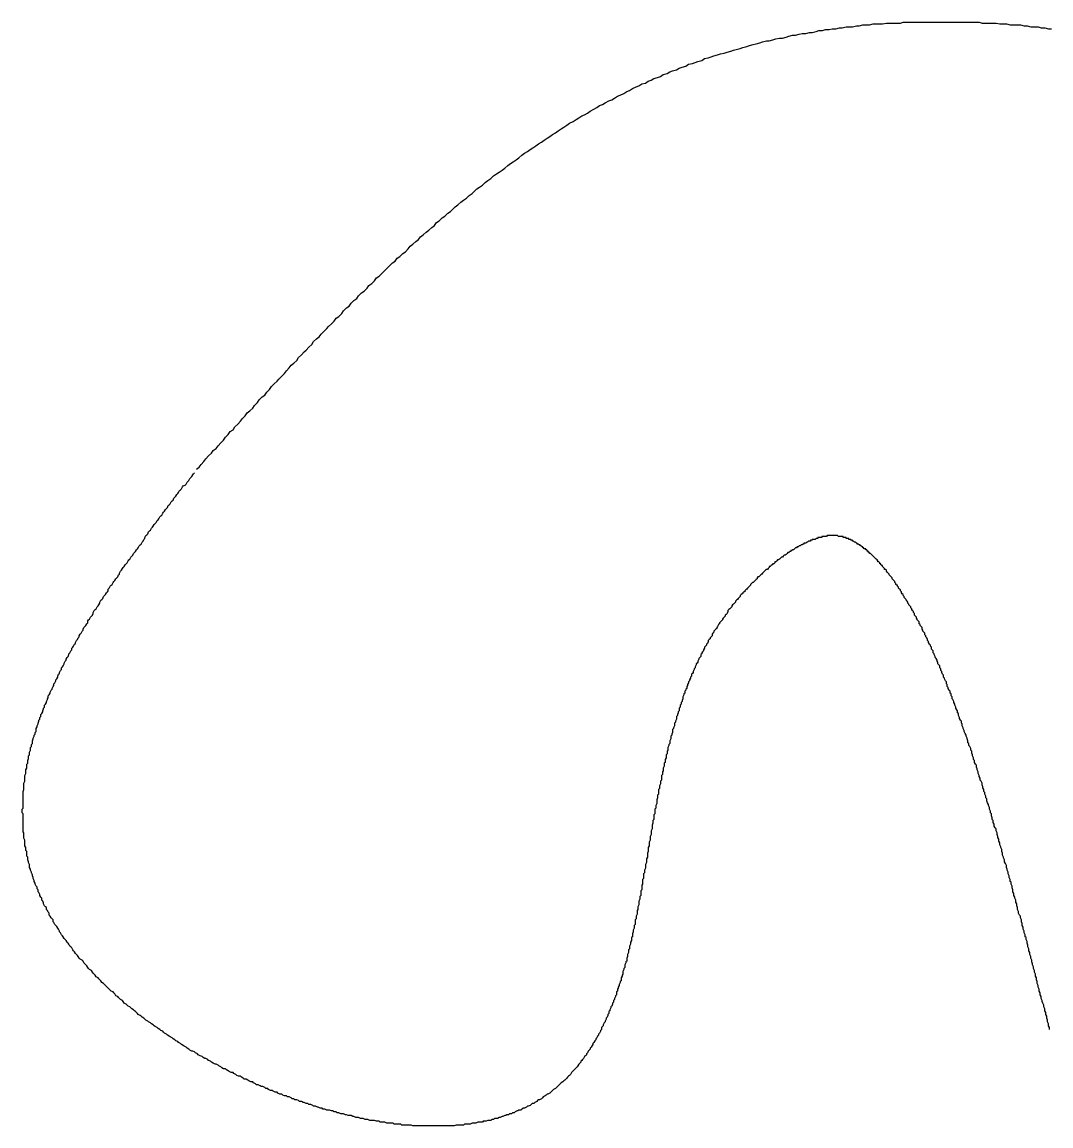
# Model space of a CAD drawing. Header units: millimetres. Extents: x 289 to 9778, y -894 to 6380.
# Drawn here: x 7123.66 to 7134.64, y -473.68 to -461.9 of the extents above; entities that cross this region are included whole.
import ezdxf

# ---------------------------------------------------------------- set-up
doc = ezdxf.new("R2010")
doc.units = ezdxf.units.MM

msp = doc.modelspace()

# ---------------------------------------------------------------- linework, layer by layer
for points in [[(7125.52, -466.673, 0), (7125.55, -466.653, 0), (7125.57, -466.623, 0), (7125.6, -466.593, 0), (7125.62, -466.563, 0), (7125.65, -466.533, 0), (7125.68, -466.503, 0), (7125.7, -466.473, 0), (7125.73, -466.453, 0), (7125.75, -466.423, 0), (7125.78, -466.393, 0), (7125.81, -466.363, 0), (7125.83, -466.333, 0), (7125.86, -466.303, 0), (7125.88, -466.273, 0), (7125.91, -466.253, 0), (7125.93, -466.223, 0), (7125.96, -466.193, 0), (7125.99, -466.163, 0), (7126.01, -466.133, 0), (7126.04, -466.103, 0), (7126.06, -466.073, 0), (7126.09, -466.053, 0), (7126.12, -466.023, 0), (7126.14, -465.993, 0), (7126.17, -465.963, 0), (7126.19, -465.933, 0), (7126.22, -465.903, 0), (7126.25, -465.883, 0), (7126.27, -465.853, 0), (7126.3, -465.823, 0), (7126.32, -465.793, 0), (7126.35, -465.763, 0), (7126.38, -465.733, 0), (7126.4, -465.713, 0), (7126.43, -465.683, 0), (7126.46, -465.653, 0), (7126.48, -465.623, 0), (7126.51, -465.593, 0), (7126.53, -465.563, 0), (7126.56, -465.543, 0), (7126.59, -465.513, 0), (7126.61, -465.483, 0), (7126.64, -465.453, 0), (7126.67, -465.423, 0), (7126.69, -465.403, 0), (7126.72, -465.373, 0), (7126.75, -465.343, 0), (7126.77, -465.313, 0), (7126.8, -465.283, 0), (7126.83, -465.263, 0), (7126.85, -465.233, 0), (7126.88, -465.203, 0), (7126.91, -465.173, 0), (7126.93, -465.153, 0), (7126.96, -465.123, 0), (7126.99, -465.093, 0), (7127.01, -465.063, 0), (7127.04, -465.043, 0), (7127.07, -465.013, 0), (7127.09, -464.983, 0), (7127.12, -464.953, 0), (7127.15, -464.933, 0), (7127.17, -464.903, 0), (7127.2, -464.873, 0), (7127.23, -464.853, 0), (7127.25, -464.823, 0), (7127.28, -464.793, 0), (7127.31, -464.773, 0), (7127.34, -464.743, 0), (7127.36, -464.713, 0), (7127.39, -464.693, 0), (7127.42, -464.663, 0), (7127.44, -464.633, 0), (7127.47, -464.613, 0), (7127.5, -464.583, 0), (7127.53, -464.553, 0), (7127.55, -464.533, 0), (7127.58, -464.503, 0), (7127.61, -464.473, 0), (7127.64, -464.453, 0), (7127.66, -464.423, 0), (7127.69, -464.403, 0), (7127.72, -464.373, 0), (7127.75, -464.353, 0), (7127.78, -464.323, 0), (7127.8, -464.293, 0), (7127.83, -464.273, 0), (7127.86, -464.243, 0), (7127.89, -464.223, 0), (7127.91, -464.193, 0), (7127.94, -464.173, 0), (7127.97, -464.143, 0), (7128, -464.123, 0), (7128.03, -464.093, 0), (7128.06, -464.073, 0), (7128.08, -464.043, 0), (7128.11, -464.023, 0), (7128.14, -463.993, 0), (7128.17, -463.973, 0), (7128.2, -463.943, 0), (7128.23, -463.923, 0), (7128.25, -463.903, 0), (7128.28, -463.873, 0), (7128.31, -463.853, 0), (7128.34, -463.823, 0), (7128.37, -463.803, 0), (7128.4, -463.783, 0), (7128.43, -463.753, 0), (7128.46, -463.733, 0), (7128.48, -463.713, 0), (7128.51, -463.683, 0), (7128.54, -463.663, 0), (7128.57, -463.643, 0), (7128.6, -463.613, 0), (7128.63, -463.593, 0), (7128.66, -463.573, 0), (7128.69, -463.543, 0), (7128.72, -463.523, 0), (7128.75, -463.503, 0), (7128.78, -463.483, 0), (7128.81, -463.463, 0), (7128.84, -463.433, 0), (7128.87, -463.413, 0), (7128.9, -463.393, 0), (7128.93, -463.373, 0), (7128.96, -463.353, 0), (7128.99, -463.323, 0), (7129.02, -463.303, 0), (7129.05, -463.283, 0), (7129.08, -463.263, 0), (7129.11, -463.243, 0), (7129.14, -463.223, 0), (7129.17, -463.203, 0), (7129.2, -463.183, 0), (7129.23, -463.163, 0), (7129.26, -463.143, 0), (7129.29, -463.123, 0), (7129.32, -463.103, 0), (7129.35, -463.083, 0), (7129.38, -463.063, 0), (7129.41, -463.043, 0), (7129.44, -463.023, 0), (7129.47, -463.003, 0), (7129.5, -462.983, 0), (7129.54, -462.963, 0), (7129.57, -462.943, 0), (7129.6, -462.923, 0), (7129.63, -462.903, 0), (7129.66, -462.893, 0), (7129.69, -462.873, 0), (7129.72, -462.853, 0), (7129.76, -462.833, 0), (7129.79, -462.813, 0), (7129.82, -462.793, 0), (7129.85, -462.783, 0), (7129.88, -462.763, 0), (7129.92, -462.743, 0), (7129.95, -462.733, 0), (7129.98, -462.713, 0), (7130.01, -462.693, 0), (7130.04, -462.683, 0), (7130.08, -462.663, 0), (7130.11, -462.643, 0), (7130.14, -462.633, 0), (7130.17, -462.613, 0), (7130.21, -462.593, 0), (7130.24, -462.583, 0), (7130.27, -462.563, 0), (7130.31, -462.553, 0), (7130.34, -462.533, 0), (7130.37, -462.523, 0), (7130.4, -462.503, 0), (7130.44, -462.493, 0), (7130.47, -462.483, 0), (7130.5, -462.463, 0), (7130.54, -462.453, 0), (7130.57, -462.433, 0), (7130.6, -462.423, 0), (7130.64, -462.413, 0), (7130.67, -462.393, 0), (7130.7, -462.383, 0), (7130.74, -462.373, 0), (7130.77, -462.353, 0), (7130.81, -462.343, 0), (7130.84, -462.333, 0), (7130.87, -462.323, 0), (7130.91, -462.313, 0), (7130.94, -462.293, 0), (7130.98, -462.283, 0), (7131.01, -462.273, 0), (7131.04, -462.263, 0), (7131.08, -462.253, 0), (7131.11, -462.243, 0), (7131.15, -462.233, 0), (7131.18, -462.223, 0), (7131.22, -462.213, 0), (7131.25, -462.203, 0), (7131.29, -462.193, 0), (7131.32, -462.183, 0), (7131.35, -462.173, 0), (7131.39, -462.163, 0), (7131.42, -462.153, 0), (7131.46, -462.143, 0), (7131.49, -462.133, 0), (7131.53, -462.123, 0), (7131.56, -462.113, 0), (7131.6, -462.103, 0), (7131.63, -462.103, 0), (7131.67, -462.093, 0), (7131.7, -462.083, 0), (7131.74, -462.073, 0), (7131.77, -462.073, 0), (7131.81, -462.063, 0), (7131.84, -462.053, 0), (7131.88, -462.043, 0), (7131.91, -462.043, 0), (7131.95, -462.033, 0), (7131.98, -462.023, 0), (7132.02, -462.023, 0), (7132.06, -462.013, 0), (7132.09, -462.013, 0), (7132.13, -462.003, 0), (7132.16, -461.993, 0), (7132.2, -461.993, 0), (7132.23, -461.983, 0), (7132.27, -461.983, 0), (7132.3, -461.973, 0), (7132.34, -461.973, 0), (7132.38, -461.963, 0), (7132.41, -461.963, 0), (7132.45, -461.953, 0), (7132.48, -461.953, 0), (7132.52, -461.953, 0), (7132.56, -461.943, 0), (7132.59, -461.943, 0), (7132.63, -461.933, 0), (7132.66, -461.933, 0), (7132.7, -461.933, 0), (7132.74, -461.923, 0), (7132.77, -461.923, 0), (7132.81, -461.923, 0), (7132.84, -461.923, 0), (7132.88, -461.913, 0), (7132.92, -461.913, 0), (7132.95, -461.913, 0), (7132.99, -461.913, 0), (7133.03, -461.913, 0), (7133.06, -461.903, 0), (7133.1, -461.903, 0), (7133.13, -461.903, 0), (7133.17, -461.903, 0), (7133.21, -461.903, 0), (7133.24, -461.903, 0), (7133.28, -461.903, 0), (7133.32, -461.903, 0), (7133.35, -461.903, 0), (7133.39, -461.903, 0), (7133.43, -461.903, 0), (7133.46, -461.903, 0), (7133.5, -461.903, 0), (7133.54, -461.903, 0), (7133.57, -461.903, 0), (7133.61, -461.903, 0), (7133.65, -461.903, 0), (7133.68, -461.903, 0), (7133.72, -461.903, 0), (7133.76, -461.903, 0), (7133.79, -461.903, 0), (7133.83, -461.903, 0), (7133.87, -461.903, 0), (7133.9, -461.913, 0), (7133.94, -461.913, 0), (7133.98, -461.913, 0), (7134.01, -461.913, 0), (7134.05, -461.913, 0), (7134.09, -461.923, 0), (7134.13, -461.923, 0), (7134.16, -461.923, 0), (7134.2, -461.933, 0), (7134.24, -461.933, 0), (7134.27, -461.933, 0), (7134.31, -461.933, 0), (7134.35, -461.943, 0), (7134.38, -461.943, 0), (7134.42, -461.953, 0), (7134.46, -461.953, 0), (7134.5, -461.953, 0), (7134.53, -461.963, 0), (7134.57, -461.963, 0), (7134.61, -461.973, 0), (7134.64, -461.973, 0)], [(7134.62, -472.653, 0), (7134.62, -472.633, 0), (7134.61, -472.613, 0), (7134.61, -472.593, 0), (7134.6, -472.573, 0), (7134.6, -472.553, 0), (7134.59, -472.533, 0), (7134.59, -472.513, 0), (7134.58, -472.493, 0), (7134.58, -472.473, 0), (7134.57, -472.453, 0), (7134.57, -472.433, 0), (7134.56, -472.413, 0), (7134.56, -472.393, 0), (7134.55, -472.373, 0), (7134.54, -472.353, 0), (7134.54, -472.343, 0), (7134.53, -472.323, 0), (7134.53, -472.303, 0), (7134.52, -472.283, 0), (7134.52, -472.263, 0), (7134.51, -472.243, 0), (7134.51, -472.223, 0), (7134.5, -472.203, 0), (7134.5, -472.183, 0), (7134.49, -472.163, 0), (7134.49, -472.143, 0), (7134.48, -472.123, 0), (7134.48, -472.103, 0), (7134.47, -472.083, 0), (7134.47, -472.063, 0), (7134.46, -472.043, 0), (7134.46, -472.023, 0), (7134.45, -472.003, 0), (7134.45, -471.983, 0), (7134.44, -471.963, 0), (7134.44, -471.953, 0), (7134.43, -471.933, 0), (7134.43, -471.913, 0), (7134.42, -471.893, 0), (7134.42, -471.873, 0), (7134.41, -471.853, 0), (7134.41, -471.833, 0), (7134.4, -471.813, 0), (7134.4, -471.793, 0), (7134.39, -471.773, 0), (7134.39, -471.753, 0), (7134.38, -471.733, 0), (7134.38, -471.713, 0), (7134.37, -471.693, 0), (7134.37, -471.673, 0), (7134.36, -471.663, 0), (7134.36, -471.643, 0), (7134.35, -471.623, 0), (7134.35, -471.603, 0), (7134.34, -471.583, 0), (7134.34, -471.563, 0), (7134.33, -471.543, 0), (7134.33, -471.523, 0), (7134.32, -471.503, 0), (7134.32, -471.483, 0), (7134.31, -471.463, 0), (7134.31, -471.443, 0), (7134.3, -471.433, 0), (7134.29, -471.413, 0), (7134.29, -471.393, 0), (7134.28, -471.373, 0), (7134.28, -471.353, 0), (7134.27, -471.333, 0), (7134.27, -471.313, 0), (7134.26, -471.293, 0), (7134.26, -471.273, 0), (7134.25, -471.253, 0), (7134.25, -471.243, 0), (7134.24, -471.223, 0), (7134.24, -471.203, 0), (7134.23, -471.183, 0), (7134.23, -471.163, 0), (7134.22, -471.143, 0), (7134.22, -471.123, 0), (7134.21, -471.103, 0), (7134.21, -471.083, 0), (7134.2, -471.073, 0), (7134.2, -471.053, 0), (7134.19, -471.033, 0), (7134.19, -471.013, 0), (7134.18, -470.993, 0), (7134.18, -470.973, 0), (7134.17, -470.953, 0), (7134.17, -470.943, 0), (7134.16, -470.923, 0), (7134.16, -470.903, 0), (7134.15, -470.883, 0), (7134.14, -470.863, 0), (7134.14, -470.843, 0), (7134.13, -470.823, 0), (7134.13, -470.813, 0), (7134.12, -470.793, 0), (7134.12, -470.773, 0), (7134.11, -470.753, 0), (7134.11, -470.733, 0), (7134.1, -470.713, 0), (7134.1, -470.703, 0), (7134.09, -470.683, 0), (7134.09, -470.663, 0), (7134.08, -470.643, 0), (7134.08, -470.623, 0), (7134.07, -470.603, 0), (7134.07, -470.593, 0), (7134.06, -470.573, 0), (7134.06, -470.553, 0), (7134.05, -470.533, 0), (7134.05, -470.513, 0), (7134.04, -470.503, 0), (7134.03, -470.483, 0), (7134.03, -470.463, 0), (7134.02, -470.443, 0), (7134.02, -470.423, 0), (7134.01, -470.413, 0), (7134.01, -470.393, 0), (7134, -470.373, 0), (7134, -470.353, 0), (7133.99, -470.343, 0), (7133.99, -470.323, 0), (7133.98, -470.303, 0), (7133.98, -470.283, 0), (7133.97, -470.263, 0), (7133.97, -470.253, 0), (7133.96, -470.233, 0), (7133.95, -470.213, 0), (7133.95, -470.193, 0), (7133.94, -470.183, 0), (7133.94, -470.163, 0), (7133.93, -470.143, 0), (7133.93, -470.123, 0), (7133.92, -470.113, 0), (7133.92, -470.093, 0), (7133.91, -470.073, 0), (7133.91, -470.063, 0), (7133.9, -470.043, 0), (7133.9, -470.023, 0), (7133.89, -470.003, 0), (7133.88, -469.993, 0), (7133.88, -469.973, 0), (7133.87, -469.953, 0), (7133.87, -469.943, 0), (7133.86, -469.923, 0), (7133.86, -469.903, 0), (7133.85, -469.883, 0), (7133.85, -469.873, 0), (7133.84, -469.853, 0), (7133.84, -469.833, 0), (7133.83, -469.823, 0), (7133.82, -469.803, 0), (7133.82, -469.783, 0), (7133.81, -469.773, 0), (7133.81, -469.753, 0), (7133.8, -469.733, 0), (7133.8, -469.723, 0), (7133.79, -469.703, 0), (7133.79, -469.683, 0), (7133.78, -469.673, 0), (7133.78, -469.653, 0), (7133.77, -469.633, 0), (7133.76, -469.623, 0), (7133.76, -469.603, 0), (7133.75, -469.593, 0), (7133.75, -469.573, 0), (7133.74, -469.553, 0), (7133.74, -469.543, 0), (7133.73, -469.523, 0), (7133.73, -469.513, 0), (7133.72, -469.493, 0), (7133.71, -469.473, 0), (7133.71, -469.463, 0), (7133.7, -469.443, 0), (7133.7, -469.433, 0), (7133.69, -469.413, 0), (7133.69, -469.393, 0), (7133.68, -469.383, 0), (7133.68, -469.363, 0), (7133.67, -469.353, 0), (7133.66, -469.333, 0), (7133.66, -469.323, 0), (7133.65, -469.303, 0), (7133.65, -469.283, 0), (7133.64, -469.273, 0), (7133.64, -469.253, 0), (7133.63, -469.243, 0), (7133.62, -469.223, 0), (7133.62, -469.213, 0), (7133.61, -469.193, 0), (7133.61, -469.183, 0), (7133.6, -469.163, 0), (7133.6, -469.153, 0), (7133.59, -469.133, 0), (7133.58, -469.123, 0), (7133.58, -469.103, 0), (7133.57, -469.093, 0), (7133.57, -469.073, 0), (7133.56, -469.063, 0), (7133.56, -469.043, 0), (7133.55, -469.033, 0), (7133.54, -469.013, 0), (7133.54, -469.003, 0), (7133.53, -468.993, 0), (7133.53, -468.973, 0), (7133.52, -468.963, 0), (7133.52, -468.943, 0), (7133.51, -468.933, 0), (7133.5, -468.913, 0), (7133.5, -468.903, 0), (7133.49, -468.893, 0), (7133.49, -468.873, 0), (7133.48, -468.863, 0), (7133.47, -468.843, 0), (7133.47, -468.833, 0), (7133.46, -468.823, 0), (7133.46, -468.803, 0), (7133.45, -468.793, 0), (7133.45, -468.773, 0), (7133.44, -468.763, 0), (7133.43, -468.753, 0), (7133.43, -468.733, 0), (7133.42, -468.723, 0), (7133.42, -468.713, 0), (7133.41, -468.693, 0), (7133.4, -468.683, 0), (7133.4, -468.673, 0), (7133.39, -468.653, 0), (7133.39, -468.643, 0), (7133.38, -468.633, 0), (7133.38, -468.613, 0), (7133.37, -468.603, 0), (7133.36, -468.593, 0), (7133.36, -468.573, 0), (7133.35, -468.563, 0), (7133.35, -468.553, 0), (7133.34, -468.543, 0), (7133.33, -468.523, 0), (7133.33, -468.513, 0), (7133.32, -468.503, 0), (7133.32, -468.493, 0), (7133.31, -468.473, 0), (7133.3, -468.463, 0), (7133.3, -468.453, 0), (7133.29, -468.443, 0), (7133.29, -468.423, 0), (7133.28, -468.413, 0), (7133.27, -468.403, 0), (7133.27, -468.393, 0), (7133.26, -468.383, 0), (7133.26, -468.363, 0), (7133.25, -468.353, 0), (7133.24, -468.343, 0), (7133.24, -468.333, 0), (7133.23, -468.323, 0), (7133.23, -468.303, 0), (7133.22, -468.293, 0), (7133.21, -468.283, 0), (7133.21, -468.273, 0), (7133.2, -468.263, 0), (7133.2, -468.253, 0), (7133.19, -468.243, 0), (7133.18, -468.233, 0), (7133.18, -468.213, 0), (7133.17, -468.203, 0), (7133.17, -468.193, 0), (7133.16, -468.183, 0), (7133.15, -468.173, 0), (7133.15, -468.163, 0), (7133.14, -468.153, 0), (7133.14, -468.143, 0), (7133.13, -468.133, 0), (7133.12, -468.123, 0), (7133.12, -468.113, 0), (7133.11, -468.103, 0), (7133.11, -468.093, 0), (7133.1, -468.083, 0), (7133.09, -468.073, 0), (7133.09, -468.063, 0), (7133.08, -468.053, 0), (7133.07, -468.043, 0), (7133.07, -468.033, 0), (7133.06, -468.023, 0), (7133.06, -468.013, 0), (7133.05, -468.003, 0), (7133.04, -467.993, 0), (7133.04, -467.983, 0), (7133.03, -467.973, 0), (7133.03, -467.963, 0), (7133.02, -467.953, 0), (7133.01, -467.943, 0), (7133.01, -467.933, 0), (7133, -467.923, 0), (7133, -467.913, 0), (7132.99, -467.913, 0), (7132.98, -467.903, 0), (7132.98, -467.893, 0), (7132.97, -467.883, 0), (7132.97, -467.873, 0), (7132.96, -467.863, 0), (7132.95, -467.853, 0), (7132.95, -467.853, 0), (7132.94, -467.843, 0), (7132.94, -467.833, 0), (7132.93, -467.823, 0), (7132.92, -467.813, 0), (7132.92, -467.813, 0), (7132.91, -467.803, 0), (7132.91, -467.793, 0), (7132.9, -467.783, 0), (7132.89, -467.773, 0), (7132.89, -467.773, 0), (7132.88, -467.763, 0), (7132.88, -467.753, 0), (7132.87, -467.743, 0), (7132.86, -467.743, 0), (7132.86, -467.733, 0), (7132.85, -467.723, 0), (7132.85, -467.723, 0), (7132.84, -467.713, 0), (7132.84, -467.703, 0), (7132.83, -467.703, 0), (7132.82, -467.693, 0), (7132.82, -467.683, 0), (7132.81, -467.683, 0), (7132.81, -467.673, 0), (7132.8, -467.663, 0), (7132.79, -467.663, 0), (7132.79, -467.653, 0), (7132.78, -467.643, 0), (7132.78, -467.643, 0), (7132.77, -467.633, 0), (7132.77, -467.633, 0), (7132.76, -467.623, 0), (7132.75, -467.613, 0), (7132.75, -467.613, 0), (7132.74, -467.603, 0), (7132.74, -467.603, 0), (7132.73, -467.593, 0), (7132.73, -467.593, 0), (7132.72, -467.583, 0), (7132.72, -467.583, 0), (7132.71, -467.573, 0), (7132.7, -467.573, 0), (7132.7, -467.563, 0), (7132.69, -467.563, 0), (7132.69, -467.553, 0), (7132.68, -467.553, 0), (7132.68, -467.543, 0), (7132.67, -467.543, 0), (7132.67, -467.533, 0), (7132.66, -467.533, 0), (7132.66, -467.523, 0), (7132.65, -467.523, 0), (7132.64, -467.523, 0), (7132.64, -467.513, 0), (7132.63, -467.513, 0), (7132.63, -467.503, 0), (7132.62, -467.503, 0), (7132.62, -467.503, 0), (7132.61, -467.493, 0), (7132.61, -467.493, 0), (7132.6, -467.493, 0), (7132.6, -467.483, 0), (7132.59, -467.483, 0), (7132.59, -467.483, 0), (7132.58, -467.473, 0), (7132.58, -467.473, 0), (7132.57, -467.473, 0), (7132.57, -467.463, 0), (7132.56, -467.463, 0), (7132.56, -467.463, 0), (7132.55, -467.453, 0), (7132.55, -467.453, 0), (7132.54, -467.453, 0), (7132.54, -467.453, 0), (7132.53, -467.443, 0), (7132.53, -467.443, 0), (7132.53, -467.443, 0), (7132.52, -467.443, 0), (7132.52, -467.433, 0), (7132.51, -467.433, 0), (7132.51, -467.433, 0), (7132.5, -467.433, 0), (7132.5, -467.423, 0), (7132.49, -467.423, 0), (7132.49, -467.423, 0), (7132.48, -467.423, 0), (7132.48, -467.423, 0), (7132.48, -467.413, 0), (7132.47, -467.413, 0), (7132.47, -467.413, 0), (7132.46, -467.413, 0), (7132.46, -467.413, 0), (7132.45, -467.413, 0), (7132.45, -467.403, 0), (7132.45, -467.403, 0), (7132.44, -467.403, 0), (7132.44, -467.403, 0), (7132.43, -467.403, 0), (7132.43, -467.403, 0), (7132.42, -467.403, 0), (7132.42, -467.403, 0), (7132.42, -467.393, 0), (7132.41, -467.393, 0), (7132.41, -467.393, 0), (7132.4, -467.393, 0), (7132.4, -467.393, 0), (7132.4, -467.393, 0), (7132.39, -467.393, 0), (7132.39, -467.393, 0), (7132.38, -467.393, 0), (7132.38, -467.393, 0), (7132.37, -467.393, 0), (7132.37, -467.393, 0), (7132.37, -467.393, 0), (7132.36, -467.383, 0), (7132.36, -467.383, 0), (7132.35, -467.383, 0), (7132.35, -467.383, 0), (7132.35, -467.383, 0), (7132.34, -467.383, 0), (7132.34, -467.383, 0), (7132.33, -467.383, 0), (7132.33, -467.383, 0), (7132.32, -467.383, 0), (7132.32, -467.383, 0), (7132.32, -467.383, 0), (7132.31, -467.383, 0), (7132.31, -467.383, 0), (7132.3, -467.383, 0), (7132.3, -467.383, 0), (7132.29, -467.383, 0), (7132.29, -467.383, 0), (7132.28, -467.383, 0), (7132.28, -467.383, 0), (7132.27, -467.383, 0), (7132.27, -467.383, 0), (7132.27, -467.383, 0), (7132.26, -467.383, 0), (7132.26, -467.383, 0), (7132.25, -467.383, 0), (7132.25, -467.383, 0), (7132.24, -467.393, 0), (7132.24, -467.393, 0), (7132.23, -467.393, 0), (7132.23, -467.393, 0), (7132.22, -467.393, 0), (7132.22, -467.393, 0), (7132.21, -467.393, 0), (7132.2, -467.393, 0), (7132.2, -467.393, 0), (7132.19, -467.393, 0), (7132.19, -467.403, 0), (7132.18, -467.403, 0), (7132.18, -467.403, 0), (7132.17, -467.403, 0), (7132.17, -467.403, 0), (7132.16, -467.403, 0), (7132.15, -467.403, 0), (7132.15, -467.413, 0), (7132.14, -467.413, 0), (7132.14, -467.413, 0), (7132.13, -467.413, 0), (7132.13, -467.413, 0), (7132.12, -467.423, 0), (7132.11, -467.423, 0), (7132.11, -467.423, 0), (7132.1, -467.423, 0), (7132.09, -467.423, 0), (7132.09, -467.433, 0), (7132.08, -467.433, 0), (7132.07, -467.433, 0), (7132.07, -467.443, 0), (7132.06, -467.443, 0), (7132.05, -467.443, 0), (7132.05, -467.443, 0), (7132.04, -467.453, 0), (7132.03, -467.453, 0), (7132.03, -467.453, 0), (7132.02, -467.463, 0), (7132.01, -467.463, 0), (7132, -467.463, 0), (7132, -467.473, 0), (7131.99, -467.473, 0), (7131.98, -467.483, 0), (7131.97, -467.483, 0), (7131.97, -467.483, 0), (7131.96, -467.493, 0), (7131.95, -467.493, 0), (7131.94, -467.503, 0), (7131.94, -467.503, 0), (7131.93, -467.503, 0), (7131.92, -467.513, 0), (7131.91, -467.513, 0), (7131.9, -467.523, 0), (7131.9, -467.523, 0), (7131.89, -467.533, 0), (7131.88, -467.533, 0), (7131.87, -467.543, 0), (7131.86, -467.543, 0), (7131.86, -467.553, 0), (7131.85, -467.553, 0), (7131.84, -467.563, 0), (7131.83, -467.563, 0), (7131.82, -467.573, 0), (7131.81, -467.583, 0), (7131.81, -467.583, 0), (7131.8, -467.593, 0), (7131.79, -467.593, 0), (7131.78, -467.603, 0), (7131.77, -467.613, 0), (7131.76, -467.613, 0), (7131.75, -467.623, 0), (7131.75, -467.623, 0), (7131.74, -467.633, 0), (7131.73, -467.643, 0), (7131.72, -467.643, 0), (7131.71, -467.653, 0), (7131.7, -467.663, 0), (7131.69, -467.663, 0), (7131.69, -467.673, 0), (7131.68, -467.683, 0), (7131.67, -467.683, 0), (7131.66, -467.693, 0), (7131.65, -467.703, 0), (7131.64, -467.713, 0), (7131.63, -467.713, 0), (7131.63, -467.723, 0), (7131.62, -467.733, 0), (7131.61, -467.743, 0), (7131.6, -467.743, 0), (7131.59, -467.753, 0), (7131.58, -467.763, 0), (7131.57, -467.773, 0), (7131.56, -467.783, 0), (7131.56, -467.783, 0), (7131.55, -467.793, 0), (7131.54, -467.803, 0), (7131.53, -467.813, 0), (7131.52, -467.823, 0), (7131.51, -467.823, 0), (7131.5, -467.833, 0), (7131.5, -467.843, 0), (7131.49, -467.853, 0), (7131.48, -467.863, 0), (7131.47, -467.873, 0), (7131.46, -467.883, 0), (7131.45, -467.883, 0), (7131.44, -467.893, 0), (7131.43, -467.903, 0), (7131.43, -467.913, 0), (7131.42, -467.923, 0), (7131.41, -467.933, 0), (7131.4, -467.943, 0), (7131.39, -467.953, 0), (7131.38, -467.963, 0), (7131.37, -467.973, 0), (7131.37, -467.983, 0), (7131.36, -467.983, 0), (7131.35, -467.993, 0), (7131.34, -468.003, 0), (7131.33, -468.013, 0), (7131.32, -468.023, 0), (7131.32, -468.033, 0), (7131.31, -468.043, 0), (7131.3, -468.053, 0), (7131.29, -468.063, 0), (7131.28, -468.073, 0), (7131.27, -468.083, 0), (7131.27, -468.093, 0), (7131.26, -468.103, 0), (7131.25, -468.113, 0), (7131.24, -468.123, 0), (7131.23, -468.133, 0), (7131.23, -468.143, 0), (7131.22, -468.153, 0), (7131.21, -468.163, 0), (7131.2, -468.173, 0), (7131.19, -468.183, 0), (7131.19, -468.193, 0), (7131.18, -468.213, 0), (7131.17, -468.223, 0), (7131.16, -468.233, 0), (7131.16, -468.243, 0), (7131.15, -468.253, 0), (7131.14, -468.263, 0), (7131.13, -468.273, 0), (7131.13, -468.283, 0), (7131.12, -468.293, 0), (7131.11, -468.303, 0), (7131.1, -468.313, 0), (7131.1, -468.323, 0), (7131.09, -468.333, 0), (7131.08, -468.353, 0), (7131.07, -468.363, 0), (7131.07, -468.373, 0), (7131.06, -468.383, 0), (7131.05, -468.393, 0), (7131.04, -468.403, 0), (7131.04, -468.413, 0), (7131.03, -468.423, 0), (7131.02, -468.433, 0), (7131.02, -468.453, 0), (7131.01, -468.463, 0), (7131, -468.473, 0), (7131, -468.483, 0), (7130.99, -468.493, 0), (7130.98, -468.503, 0), (7130.98, -468.513, 0), (7130.97, -468.533, 0), (7130.96, -468.543, 0), (7130.96, -468.553, 0), (7130.95, -468.563, 0), (7130.94, -468.573, 0), (7130.94, -468.583, 0), (7130.93, -468.603, 0), (7130.93, -468.613, 0), (7130.92, -468.623, 0), (7130.91, -468.633, 0), (7130.91, -468.643, 0), (7130.9, -468.653, 0), (7130.9, -468.673, 0), (7130.89, -468.683, 0), (7130.88, -468.693, 0), (7130.88, -468.703, 0), (7130.87, -468.723, 0), (7130.87, -468.733, 0), (7130.86, -468.743, 0), (7130.85, -468.753, 0), (7130.85, -468.763, 0), (7130.84, -468.783, 0), (7130.84, -468.793, 0), (7130.83, -468.803, 0), (7130.83, -468.813, 0), (7130.82, -468.833, 0), (7130.82, -468.843, 0), (7130.81, -468.853, 0), (7130.8, -468.863, 0), (7130.8, -468.883, 0), (7130.79, -468.893, 0), (7130.79, -468.903, 0), (7130.78, -468.923, 0), (7130.78, -468.933, 0), (7130.77, -468.943, 0), (7130.77, -468.953, 0), (7130.76, -468.973, 0), (7130.76, -468.983, 0), (7130.75, -468.993, 0), (7130.75, -469.013, 0), (7130.74, -469.023, 0), (7130.74, -469.033, 0), (7130.73, -469.043, 0), (7130.73, -469.063, 0), (7130.72, -469.073, 0), (7130.72, -469.083, 0), (7130.71, -469.103, 0), (7130.71, -469.113, 0), (7130.71, -469.123, 0), (7130.7, -469.143, 0), (7130.7, -469.153, 0), (7130.69, -469.163, 0), (7130.69, -469.183, 0), (7130.68, -469.193, 0), (7130.68, -469.213, 0), (7130.67, -469.223, 0), (7130.67, -469.233, 0), (7130.67, -469.253, 0), (7130.66, -469.263, 0), (7130.66, -469.273, 0), (7130.65, -469.293, 0), (7130.65, -469.303, 0), (7130.64, -469.313, 0), (7130.64, -469.333, 0), (7130.64, -469.343, 0), (7130.63, -469.363, 0), (7130.63, -469.373, 0), (7130.62, -469.383, 0), (7130.62, -469.403, 0), (7130.62, -469.413, 0), (7130.61, -469.433, 0), (7130.61, -469.443, 0), (7130.6, -469.453, 0), (7130.6, -469.473, 0), (7130.6, -469.483, 0), (7130.59, -469.503, 0), (7130.59, -469.513, 0), (7130.58, -469.523, 0), (7130.58, -469.543, 0), (7130.58, -469.553, 0), (7130.57, -469.573, 0), (7130.57, -469.583, 0), (7130.57, -469.603, 0), (7130.56, -469.613, 0), (7130.56, -469.623, 0), (7130.55, -469.643, 0), (7130.55, -469.653, 0), (7130.55, -469.673, 0), (7130.54, -469.683, 0), (7130.54, -469.703, 0), (7130.54, -469.713, 0), (7130.53, -469.723, 0), (7130.53, -469.743, 0), (7130.53, -469.753, 0), (7130.52, -469.773, 0), (7130.52, -469.783, 0), (7130.52, -469.803, 0), (7130.51, -469.813, 0), (7130.51, -469.833, 0), (7130.51, -469.843, 0), (7130.5, -469.863, 0), (7130.5, -469.873, 0), (7130.5, -469.893, 0), (7130.49, -469.903, 0), (7130.49, -469.913, 0), (7130.49, -469.933, 0), (7130.48, -469.943, 0), (7130.48, -469.963, 0), (7130.48, -469.973, 0), (7130.48, -469.993, 0), (7130.47, -470.003, 0), (7130.47, -470.023, 0), (7130.47, -470.033, 0), (7130.46, -470.053, 0), (7130.46, -470.063, 0), (7130.46, -470.083, 0), (7130.45, -470.093, 0), (7130.45, -470.113, 0), (7130.45, -470.123, 0), (7130.45, -470.143, 0), (7130.44, -470.153, 0), (7130.44, -470.173, 0), (7130.44, -470.183, 0), (7130.43, -470.203, 0), (7130.43, -470.213, 0), (7130.43, -470.233, 0), (7130.43, -470.243, 0), (7130.42, -470.263, 0), (7130.42, -470.273, 0), (7130.42, -470.293, 0), (7130.41, -470.303, 0), (7130.41, -470.323, 0), (7130.41, -470.333, 0), (7130.41, -470.353, 0), (7130.4, -470.363, 0), (7130.4, -470.383, 0), (7130.4, -470.393, 0), (7130.4, -470.413, 0), (7130.39, -470.423, 0), (7130.39, -470.443, 0), (7130.39, -470.453, 0), (7130.38, -470.473, 0), (7130.38, -470.483, 0), (7130.38, -470.503, 0), (7130.38, -470.513, 0), (7130.37, -470.533, 0), (7130.37, -470.543, 0), (7130.37, -470.563, 0), (7130.37, -470.573, 0), (7130.36, -470.593, 0), (7130.36, -470.603, 0), (7130.36, -470.623, 0), (7130.36, -470.633, 0), (7130.35, -470.653, 0), (7130.35, -470.663, 0), (7130.35, -470.683, 0), (7130.35, -470.693, 0), (7130.34, -470.713, 0), (7130.34, -470.723, 0), (7130.34, -470.743, 0), (7130.34, -470.753, 0), (7130.33, -470.773, 0), (7130.33, -470.783, 0), (7130.33, -470.803, 0), (7130.33, -470.813, 0), (7130.32, -470.833, 0), (7130.32, -470.843, 0), (7130.32, -470.863, 0), (7130.32, -470.873, 0), (7130.31, -470.893, 0), (7130.31, -470.903, 0), (7130.31, -470.923, 0), (7130.31, -470.933, 0), (7130.3, -470.953, 0), (7130.3, -470.963, 0), (7130.3, -470.983, 0), (7130.29, -470.993, 0), (7130.29, -471.013, 0), (7130.29, -471.023, 0), (7130.29, -471.043, 0), (7130.28, -471.053, 0), (7130.28, -471.073, 0), (7130.28, -471.083, 0), (7130.28, -471.103, 0), (7130.27, -471.113, 0), (7130.27, -471.133, 0), (7130.27, -471.143, 0), (7130.27, -471.163, 0), (7130.26, -471.173, 0), (7130.26, -471.193, 0), (7130.26, -471.203, 0), (7130.26, -471.223, 0), (7130.25, -471.233, 0), (7130.25, -471.253, 0), (7130.25, -471.263, 0), (7130.24, -471.283, 0), (7130.24, -471.293, 0), (7130.24, -471.313, 0), (7130.24, -471.323, 0), (7130.23, -471.343, 0), (7130.23, -471.353, 0), (7130.23, -471.373, 0), (7130.22, -471.383, 0), (7130.22, -471.403, 0), (7130.22, -471.413, 0), (7130.22, -471.423, 0), (7130.21, -471.443, 0), (7130.21, -471.453, 0), (7130.21, -471.473, 0), (7130.2, -471.483, 0), (7130.2, -471.503, 0), (7130.2, -471.513, 0), (7130.2, -471.533, 0), (7130.19, -471.543, 0), (7130.19, -471.563, 0), (7130.19, -471.573, 0), (7130.18, -471.593, 0), (7130.18, -471.603, 0), (7130.18, -471.613, 0), (7130.17, -471.633, 0), (7130.17, -471.643, 0), (7130.17, -471.663, 0), (7130.16, -471.673, 0), (7130.16, -471.693, 0), (7130.16, -471.703, 0), (7130.15, -471.723, 0), (7130.15, -471.733, 0), (7130.15, -471.743, 0), (7130.14, -471.763, 0), (7130.14, -471.773, 0), (7130.14, -471.793, 0), (7130.13, -471.803, 0), (7130.13, -471.823, 0), (7130.13, -471.833, 0), (7130.12, -471.853, 0), (7130.12, -471.863, 0), (7130.12, -471.873, 0), (7130.11, -471.893, 0), (7130.11, -471.903, 0), (7130.11, -471.923, 0), (7130.1, -471.933, 0), (7130.1, -471.943, 0), (7130.09, -471.963, 0), (7130.09, -471.973, 0), (7130.09, -471.993, 0), (7130.08, -472.003, 0), (7130.08, -472.013, 0), (7130.07, -472.033, 0), (7130.07, -472.043, 0), (7130.07, -472.063, 0), (7130.06, -472.073, 0), (7130.06, -472.083, 0), (7130.05, -472.103, 0), (7130.05, -472.113, 0), (7130.05, -472.133, 0), (7130.04, -472.143, 0), (7130.04, -472.153, 0), (7130.03, -472.173, 0), (7130.03, -472.183, 0), (7130.02, -472.203, 0), (7130.02, -472.213, 0), (7130.01, -472.223, 0), (7130.01, -472.243, 0), (7130, -472.253, 0), (7130, -472.263, 0), (7130, -472.283, 0), (7129.99, -472.293, 0), (7129.99, -472.303, 0), (7129.98, -472.323, 0), (7129.98, -472.333, 0), (7129.97, -472.343, 0), (7129.97, -472.363, 0), (7129.96, -472.373, 0), (7129.96, -472.383, 0), (7129.95, -472.403, 0), (7129.94, -472.413, 0), (7129.94, -472.423, 0), (7129.93, -472.443, 0), (7129.93, -472.453, 0), (7129.92, -472.463, 0), (7129.92, -472.483, 0), (7129.91, -472.493, 0), (7129.91, -472.503, 0), (7129.9, -472.523, 0), (7129.89, -472.533, 0), (7129.89, -472.543, 0), (7129.88, -472.563, 0), (7129.88, -472.573, 0), (7129.87, -472.583, 0), (7129.86, -472.603, 0), (7129.86, -472.613, 0), (7129.85, -472.623, 0), (7129.84, -472.633, 0), (7129.84, -472.653, 0), (7129.83, -472.663, 0), (7129.83, -472.673, 0), (7129.82, -472.693, 0), (7129.81, -472.703, 0), (7129.81, -472.713, 0), (7129.8, -472.723, 0), (7129.79, -472.743, 0), (7129.78, -472.753, 0), (7129.78, -472.763, 0), (7129.77, -472.773, 0), (7129.76, -472.793, 0), (7129.75, -472.803, 0), (7129.75, -472.813, 0), (7129.74, -472.823, 0), (7129.73, -472.843, 0), (7129.72, -472.853, 0), (7129.72, -472.863, 0), (7129.71, -472.873, 0), (7129.7, -472.883, 0), (7129.69, -472.903, 0), (7129.68, -472.913, 0), (7129.68, -472.923, 0), (7129.67, -472.933, 0), (7129.66, -472.943, 0), (7129.65, -472.963, 0), (7129.64, -472.973, 0), (7129.63, -472.983, 0), (7129.62, -472.993, 0), (7129.62, -473.003, 0), (7129.61, -473.013, 0), (7129.6, -473.023, 0), (7129.59, -473.043, 0), (7129.58, -473.053, 0), (7129.57, -473.063, 0), (7129.56, -473.073, 0), (7129.55, -473.083, 0), (7129.54, -473.093, 0), (7129.53, -473.103, 0), (7129.52, -473.113, 0), (7129.51, -473.133, 0), (7129.5, -473.143, 0), (7129.49, -473.153, 0), (7129.48, -473.163, 0), (7129.47, -473.173, 0), (7129.46, -473.183, 0), (7129.45, -473.193, 0), (7129.44, -473.203, 0), (7129.43, -473.213, 0), (7129.41, -473.223, 0), (7129.4, -473.233, 0), (7129.39, -473.243, 0), (7129.38, -473.253, 0), (7129.37, -473.263, 0), (7129.36, -473.273, 0), (7129.35, -473.283, 0), (7129.33, -473.293, 0), (7129.32, -473.303, 0), (7129.31, -473.313, 0), (7129.3, -473.323, 0), (7129.29, -473.333, 0), (7129.27, -473.343, 0), (7129.26, -473.343, 0), (7129.25, -473.353, 0), (7129.24, -473.363, 0), (7129.22, -473.373, 0), (7129.21, -473.383, 0), (7129.2, -473.393, 0), (7129.18, -473.403, 0), (7129.17, -473.403, 0), (7129.16, -473.413, 0), (7129.15, -473.423, 0), (7129.13, -473.433, 0), (7129.12, -473.443, 0), (7129.1, -473.443, 0), (7129.09, -473.453, 0), (7129.08, -473.463, 0), (7129.06, -473.473, 0), (7129.05, -473.473, 0), (7129.04, -473.483, 0), (7129.02, -473.493, 0), (7129.01, -473.493, 0), (7128.99, -473.503, 0), (7128.98, -473.513, 0), (7128.96, -473.513, 0), (7128.95, -473.523, 0), (7128.94, -473.523, 0), (7128.92, -473.533, 0), (7128.91, -473.543, 0), (7128.89, -473.543, 0), (7128.88, -473.553, 0), (7128.86, -473.553, 0), (7128.85, -473.563, 0), (7128.83, -473.563, 0), (7128.82, -473.573, 0), (7128.81, -473.573, 0), (7128.79, -473.583, 0), (7128.78, -473.583, 0), (7128.76, -473.593, 0), (7128.75, -473.593, 0), (7128.73, -473.603, 0), (7128.72, -473.603, 0), (7128.7, -473.603, 0), (7128.69, -473.613, 0), (7128.67, -473.613, 0), (7128.66, -473.623, 0), (7128.64, -473.623, 0), (7128.63, -473.623, 0), (7128.61, -473.633, 0), (7128.6, -473.633, 0), (7128.58, -473.633, 0), (7128.57, -473.643, 0), (7128.55, -473.643, 0), (7128.53, -473.643, 0), (7128.52, -473.643, 0), (7128.5, -473.653, 0), (7128.49, -473.653, 0), (7128.47, -473.653, 0), (7128.46, -473.653, 0), (7128.44, -473.663, 0), (7128.43, -473.663, 0), (7128.41, -473.663, 0), (7128.4, -473.663, 0), (7128.38, -473.663, 0), (7128.37, -473.673, 0), (7128.35, -473.673, 0), (7128.33, -473.673, 0), (7128.32, -473.673, 0), (7128.3, -473.673, 0), (7128.29, -473.673, 0), (7128.27, -473.683, 0), (7128.26, -473.683, 0), (7128.24, -473.683, 0), (7128.22, -473.683, 0), (7128.21, -473.683, 0), (7128.19, -473.683, 0), (7128.18, -473.683, 0), (7128.16, -473.683, 0), (7128.15, -473.683, 0), (7128.13, -473.683, 0), (7128.11, -473.683, 0), (7128.1, -473.683, 0), (7128.08, -473.683, 0), (7128.07, -473.683, 0), (7128.05, -473.683, 0), (7128.03, -473.683, 0), (7128.02, -473.683, 0), (7128, -473.683, 0), (7127.99, -473.683, 0), (7127.97, -473.683, 0), (7127.95, -473.683, 0), (7127.94, -473.683, 0), (7127.92, -473.683, 0), (7127.91, -473.683, 0), (7127.89, -473.683, 0), (7127.87, -473.683, 0), (7127.86, -473.683, 0), (7127.84, -473.683, 0), (7127.83, -473.683, 0), (7127.81, -473.673, 0), (7127.79, -473.673, 0), (7127.78, -473.673, 0), (7127.76, -473.673, 0), (7127.75, -473.673, 0), (7127.73, -473.673, 0), (7127.71, -473.673, 0), (7127.7, -473.663, 0), (7127.68, -473.663, 0), (7127.66, -473.663, 0), (7127.65, -473.663, 0), (7127.63, -473.663, 0), (7127.62, -473.653, 0), (7127.6, -473.653, 0), (7127.58, -473.653, 0), (7127.57, -473.653, 0), (7127.55, -473.653, 0), (7127.53, -473.643, 0), (7127.52, -473.643, 0), (7127.5, -473.643, 0), (7127.48, -473.643, 0), (7127.47, -473.633, 0), (7127.45, -473.633, 0), (7127.44, -473.633, 0), (7127.42, -473.623, 0), (7127.4, -473.623, 0), (7127.39, -473.623, 0), (7127.37, -473.623, 0), (7127.35, -473.613, 0), (7127.34, -473.613, 0), (7127.32, -473.613, 0), (7127.3, -473.603, 0), (7127.29, -473.603, 0), (7127.27, -473.603, 0), (7127.25, -473.593, 0), (7127.24, -473.593, 0), (7127.22, -473.593, 0), (7127.2, -473.583, 0), (7127.19, -473.583, 0), (7127.17, -473.573, 0), (7127.15, -473.573, 0), (7127.14, -473.573, 0), (7127.12, -473.563, 0), (7127.11, -473.563, 0), (7127.09, -473.553, 0), (7127.07, -473.553, 0), (7127.06, -473.553, 0), (7127.04, -473.543, 0), (7127.02, -473.543, 0), (7127.01, -473.533, 0), (7126.99, -473.533, 0), (7126.97, -473.523, 0), (7126.96, -473.523, 0), (7126.94, -473.513, 0), (7126.92, -473.513, 0), (7126.91, -473.513, 0), (7126.89, -473.503, 0), (7126.87, -473.503, 0), (7126.86, -473.493, 0), (7126.84, -473.493, 0), (7126.82, -473.483, 0), (7126.81, -473.483, 0), (7126.79, -473.473, 0), (7126.77, -473.473, 0), (7126.76, -473.463, 0), (7126.74, -473.453, 0), (7126.72, -473.453, 0), (7126.71, -473.443, 0), (7126.69, -473.443, 0), (7126.67, -473.433, 0), (7126.66, -473.433, 0), (7126.64, -473.423, 0), (7126.62, -473.423, 0), (7126.61, -473.413, 0), (7126.59, -473.403, 0), (7126.57, -473.403, 0), (7126.56, -473.393, 0), (7126.54, -473.393, 0), (7126.53, -473.383, 0), (7126.51, -473.373, 0), (7126.49, -473.373, 0), (7126.48, -473.363, 0), (7126.46, -473.363, 0), (7126.44, -473.353, 0), (7126.43, -473.343, 0), (7126.41, -473.343, 0), (7126.39, -473.333, 0), (7126.38, -473.323, 0), (7126.36, -473.323, 0), (7126.34, -473.313, 0), (7126.33, -473.303, 0), (7126.31, -473.303, 0), (7126.29, -473.293, 0), (7126.28, -473.283, 0), (7126.26, -473.283, 0), (7126.25, -473.273, 0), (7126.23, -473.263, 0), (7126.21, -473.263, 0), (7126.2, -473.253, 0), (7126.18, -473.243, 0), (7126.16, -473.243, 0), (7126.15, -473.233, 0), (7126.13, -473.223, 0), (7126.12, -473.213, 0), (7126.1, -473.213, 0), (7126.08, -473.203, 0), (7126.07, -473.193, 0), (7126.05, -473.183, 0), (7126.03, -473.183, 0), (7126.02, -473.173, 0), (7126, -473.163, 0), (7125.99, -473.153, 0), (7125.97, -473.153, 0), (7125.95, -473.143, 0), (7125.94, -473.133, 0), (7125.92, -473.123, 0), (7125.91, -473.113, 0), (7125.89, -473.113, 0), (7125.87, -473.103, 0), (7125.86, -473.093, 0), (7125.84, -473.083, 0), (7125.83, -473.073, 0), (7125.81, -473.073, 0), (7125.79, -473.063, 0), (7125.78, -473.053, 0), (7125.76, -473.043, 0), (7125.75, -473.033, 0), (7125.73, -473.023, 0), (7125.72, -473.023, 0), (7125.7, -473.013, 0), (7125.68, -473.003, 0), (7125.67, -472.993, 0), (7125.65, -472.983, 0), (7125.64, -472.973, 0), (7125.62, -472.963, 0), (7125.61, -472.963, 0), (7125.59, -472.953, 0), (7125.58, -472.943, 0), (7125.56, -472.933, 0), (7125.54, -472.923, 0), (7125.53, -472.913, 0), (7125.51, -472.903, 0), (7125.5, -472.893, 0), (7125.48, -472.883, 0), (7125.47, -472.883, 0), (7125.45, -472.873, 0), (7125.44, -472.863, 0), (7125.42, -472.853, 0), (7125.41, -472.843, 0), (7125.39, -472.833, 0), (7125.38, -472.823, 0), (7125.36, -472.813, 0), (7125.35, -472.803, 0), (7125.33, -472.793, 0), (7125.32, -472.783, 0), (7125.3, -472.773, 0), (7125.29, -472.763, 0), (7125.27, -472.753, 0), (7125.26, -472.743, 0), (7125.24, -472.733, 0), (7125.23, -472.723, 0), (7125.21, -472.713, 0), (7125.2, -472.703, 0), (7125.18, -472.693, 0), (7125.17, -472.683, 0), (7125.16, -472.673, 0), (7125.14, -472.663, 0), (7125.13, -472.653, 0), (7125.11, -472.643, 0), (7125.1, -472.633, 0), (7125.08, -472.623, 0), (7125.07, -472.613, 0), (7125.06, -472.603, 0), (7125.04, -472.593, 0), (7125.03, -472.583, 0), (7125.01, -472.573, 0), (7125, -472.563, 0), (7124.98, -472.553, 0), (7124.97, -472.543, 0), (7124.96, -472.533, 0), (7124.94, -472.523, 0), (7124.93, -472.513, 0), (7124.92, -472.503, 0), (7124.9, -472.493, 0), (7124.89, -472.483, 0), (7124.87, -472.463, 0), (7124.86, -472.453, 0), (7124.85, -472.443, 0), (7124.83, -472.433, 0), (7124.82, -472.423, 0), (7124.81, -472.413, 0), (7124.79, -472.403, 0), (7124.78, -472.393, 0), (7124.77, -472.383, 0), (7124.75, -472.373, 0), (7124.74, -472.353, 0), (7124.73, -472.343, 0), (7124.71, -472.333, 0), (7124.7, -472.323, 0), (7124.69, -472.313, 0), (7124.68, -472.303, 0), (7124.66, -472.293, 0), (7124.65, -472.273, 0), (7124.64, -472.263, 0), (7124.63, -472.253, 0), (7124.61, -472.243, 0), (7124.6, -472.233, 0), (7124.59, -472.223, 0), (7124.58, -472.213, 0), (7124.56, -472.193, 0), (7124.55, -472.183, 0), (7124.54, -472.173, 0), (7124.53, -472.163, 0), (7124.51, -472.153, 0), (7124.5, -472.133, 0), (7124.49, -472.123, 0), (7124.48, -472.113, 0), (7124.47, -472.103, 0), (7124.45, -472.093, 0), (7124.44, -472.073, 0), (7124.43, -472.063, 0), (7124.42, -472.053, 0), (7124.41, -472.043, 0), (7124.4, -472.023, 0), (7124.38, -472.013, 0), (7124.37, -472.003, 0), (7124.36, -471.993, 0), (7124.35, -471.973, 0), (7124.34, -471.963, 0), (7124.33, -471.953, 0), (7124.32, -471.943, 0), (7124.31, -471.923, 0), (7124.3, -471.913, 0), (7124.28, -471.903, 0), (7124.27, -471.893, 0), (7124.26, -471.873, 0), (7124.25, -471.863, 0), (7124.24, -471.853, 0), (7124.23, -471.843, 0), (7124.22, -471.823, 0), (7124.21, -471.813, 0), (7124.2, -471.803, 0), (7124.19, -471.783, 0), (7124.18, -471.773, 0), (7124.17, -471.763, 0), (7124.16, -471.743, 0), (7124.15, -471.733, 0), (7124.14, -471.723, 0), (7124.13, -471.703, 0), (7124.12, -471.693, 0), (7124.11, -471.683, 0), (7124.1, -471.663, 0), (7124.09, -471.653, 0), (7124.08, -471.643, 0), (7124.07, -471.623, 0), (7124.06, -471.613, 0), (7124.06, -471.603, 0), (7124.05, -471.583, 0), (7124.04, -471.573, 0), (7124.03, -471.553, 0), (7124.02, -471.543, 0), (7124.01, -471.533, 0), (7124, -471.513, 0), (7123.99, -471.503, 0), (7123.99, -471.483, 0), (7123.98, -471.473, 0), (7123.97, -471.463, 0), (7123.96, -471.443, 0), (7123.95, -471.433, 0), (7123.95, -471.413, 0), (7123.94, -471.403, 0), (7123.93, -471.383, 0), (7123.92, -471.373, 0), (7123.92, -471.353, 0), (7123.91, -471.343, 0), (7123.9, -471.333, 0), (7123.89, -471.313, 0), (7123.89, -471.303, 0), (7123.88, -471.283, 0), (7123.87, -471.273, 0), (7123.87, -471.253, 0), (7123.86, -471.243, 0), (7123.85, -471.223, 0), (7123.85, -471.213, 0), (7123.84, -471.193, 0), (7123.83, -471.183, 0), (7123.83, -471.163, 0), (7123.82, -471.153, 0), (7123.82, -471.133, 0), (7123.81, -471.123, 0), (7123.8, -471.103, 0), (7123.8, -471.093, 0), (7123.79, -471.073, 0), (7123.79, -471.063, 0), (7123.78, -471.043, 0), (7123.78, -471.033, 0), (7123.77, -471.013, 0), (7123.77, -471.003, 0), (7123.76, -470.983, 0), (7123.76, -470.973, 0), (7123.75, -470.953, 0), (7123.75, -470.943, 0), (7123.74, -470.923, 0), (7123.74, -470.903, 0), (7123.74, -470.893, 0), (7123.73, -470.873, 0), (7123.73, -470.863, 0), (7123.72, -470.843, 0), (7123.72, -470.833, 0), (7123.72, -470.813, 0), (7123.71, -470.803, 0), (7123.71, -470.783, 0), (7123.71, -470.773, 0), (7123.71, -470.753, 0), (7123.7, -470.743, 0), (7123.7, -470.723, 0), (7123.7, -470.713, 0), (7123.69, -470.693, 0), (7123.69, -470.673, 0), (7123.69, -470.663, 0), (7123.69, -470.643, 0), (7123.69, -470.633, 0), (7123.68, -470.613, 0), (7123.68, -470.603, 0), (7123.68, -470.583, 0), (7123.68, -470.573, 0), (7123.68, -470.553, 0), (7123.67, -470.543, 0), (7123.67, -470.523, 0), (7123.67, -470.503, 0), (7123.67, -470.493, 0), (7123.67, -470.473, 0), (7123.67, -470.463, 0), (7123.67, -470.443, 0), (7123.67, -470.433, 0), (7123.67, -470.413, 0), (7123.67, -470.403, 0), (7123.67, -470.383, 0), (7123.67, -470.373, 0), (7123.67, -470.353, 0), (7123.66, -470.343, 0), (7123.66, -470.323, 0), (7123.66, -470.303, 0), (7123.67, -470.293, 0), (7123.67, -470.273, 0), (7123.67, -470.263, 0), (7123.67, -470.243, 0), (7123.67, -470.233, 0), (7123.67, -470.213, 0), (7123.67, -470.203, 0), (7123.67, -470.183, 0), (7123.67, -470.173, 0), (7123.67, -470.153, 0), (7123.67, -470.143, 0), (7123.67, -470.123, 0), (7123.67, -470.113, 0), (7123.68, -470.093, 0), (7123.68, -470.083, 0), (7123.68, -470.063, 0), (7123.68, -470.053, 0), (7123.68, -470.033, 0), (7123.68, -470.023, 0), (7123.69, -470.003, 0), (7123.69, -469.983, 0), (7123.69, -469.973, 0), (7123.69, -469.953, 0), (7123.69, -469.943, 0), (7123.7, -469.923, 0), (7123.7, -469.913, 0), (7123.7, -469.893, 0), (7123.7, -469.883, 0), (7123.71, -469.863, 0), (7123.71, -469.853, 0), (7123.71, -469.833, 0), (7123.71, -469.823, 0), (7123.72, -469.813, 0), (7123.72, -469.793, 0), (7123.72, -469.783, 0), (7123.73, -469.763, 0), (7123.73, -469.753, 0), (7123.73, -469.733, 0), (7123.74, -469.723, 0), (7123.74, -469.703, 0), (7123.74, -469.693, 0), (7123.75, -469.673, 0), (7123.75, -469.663, 0), (7123.75, -469.643, 0), (7123.76, -469.633, 0), (7123.76, -469.613, 0), (7123.77, -469.603, 0), (7123.77, -469.583, 0), (7123.77, -469.573, 0), (7123.78, -469.553, 0), (7123.78, -469.543, 0), (7123.79, -469.523, 0), (7123.79, -469.513, 0), (7123.8, -469.503, 0), (7123.8, -469.483, 0), (7123.81, -469.473, 0), (7123.81, -469.453, 0), (7123.81, -469.443, 0), (7123.82, -469.423, 0), (7123.82, -469.413, 0), (7123.83, -469.393, 0), (7123.83, -469.383, 0), (7123.84, -469.363, 0), (7123.84, -469.353, 0), (7123.85, -469.343, 0), (7123.85, -469.323, 0), (7123.86, -469.313, 0), (7123.86, -469.293, 0), (7123.87, -469.283, 0), (7123.88, -469.263, 0), (7123.88, -469.253, 0), (7123.89, -469.233, 0), (7123.89, -469.223, 0), (7123.9, -469.213, 0), (7123.9, -469.193, 0), (7123.91, -469.183, 0), (7123.92, -469.163, 0), (7123.92, -469.153, 0), (7123.93, -469.133, 0), (7123.93, -469.123, 0), (7123.94, -469.113, 0), (7123.94, -469.093, 0), (7123.95, -469.083, 0), (7123.96, -469.063, 0), (7123.96, -469.053, 0), (7123.97, -469.033, 0), (7123.98, -469.023, 0), (7123.98, -469.013, 0), (7123.99, -468.993, 0), (7124, -468.983, 0), (7124, -468.963, 0), (7124.01, -468.953, 0), (7124.02, -468.933, 0), (7124.02, -468.923, 0), (7124.03, -468.913, 0), (7124.04, -468.893, 0), (7124.04, -468.883, 0), (7124.05, -468.863, 0), (7124.06, -468.853, 0), (7124.06, -468.843, 0), (7124.07, -468.823, 0), (7124.08, -468.813, 0), (7124.08, -468.793, 0), (7124.09, -468.783, 0), (7124.1, -468.773, 0), (7124.11, -468.753, 0), (7124.11, -468.743, 0), (7124.12, -468.723, 0), (7124.13, -468.713, 0), (7124.13, -468.703, 0), (7124.14, -468.683, 0), (7124.15, -468.673, 0), (7124.16, -468.653, 0), (7124.16, -468.643, 0), (7124.17, -468.633, 0), (7124.18, -468.613, 0), (7124.19, -468.603, 0), (7124.19, -468.583, 0), (7124.2, -468.573, 0), (7124.21, -468.563, 0), (7124.22, -468.543, 0), (7124.23, -468.533, 0), (7124.23, -468.523, 0), (7124.24, -468.503, 0), (7124.25, -468.493, 0), (7124.26, -468.473, 0), (7124.27, -468.463, 0), (7124.27, -468.453, 0), (7124.28, -468.433, 0), (7124.29, -468.423, 0), (7124.3, -468.403, 0), (7124.31, -468.393, 0), (7124.31, -468.383, 0), (7124.32, -468.363, 0), (7124.33, -468.353, 0), (7124.34, -468.343, 0), (7124.35, -468.323, 0), (7124.36, -468.313, 0), (7124.36, -468.293, 0), (7124.37, -468.283, 0), (7124.38, -468.273, 0), (7124.39, -468.253, 0), (7124.4, -468.243, 0), (7124.41, -468.233, 0), (7124.42, -468.213, 0), (7124.42, -468.203, 0), (7124.43, -468.183, 0), (7124.44, -468.173, 0), (7124.45, -468.163, 0), (7124.46, -468.143, 0), (7124.47, -468.133, 0), (7124.48, -468.123, 0), (7124.49, -468.103, 0), (7124.49, -468.093, 0), (7124.5, -468.073, 0), (7124.51, -468.063, 0), (7124.52, -468.053, 0), (7124.53, -468.033, 0), (7124.54, -468.023, 0), (7124.55, -468.013, 0), (7124.56, -467.993, 0), (7124.57, -467.983, 0), (7124.58, -467.973, 0), (7124.58, -467.953, 0), (7124.59, -467.943, 0), (7124.6, -467.923, 0), (7124.61, -467.913, 0), (7124.62, -467.903, 0), (7124.63, -467.883, 0), (7124.64, -467.873, 0), (7124.65, -467.863, 0), (7124.66, -467.843, 0), (7124.67, -467.833, 0), (7124.68, -467.823, 0), (7124.69, -467.803, 0), (7124.7, -467.793, 0), (7124.7, -467.783, 0), (7124.71, -467.763, 0), (7124.72, -467.753, 0), (7124.73, -467.733, 0), (7124.74, -467.723, 0), (7124.75, -467.713, 0), (7124.76, -467.693, 0), (7124.77, -467.683, 0), (7124.78, -467.673, 0), (7124.79, -467.653, 0), (7124.8, -467.643, 0), (7124.81, -467.633, 0), (7124.82, -467.613, 0), (7124.83, -467.603, 0), (7124.84, -467.593, 0), (7124.85, -467.573, 0), (7124.86, -467.563, 0), (7124.87, -467.553, 0), (7124.88, -467.533, 0), (7124.89, -467.523, 0), (7124.9, -467.513, 0), (7124.91, -467.493, 0), (7124.92, -467.483, 0), (7124.93, -467.473, 0), (7124.94, -467.453, 0), (7124.95, -467.443, 0), (7124.96, -467.423, 0), (7124.97, -467.413, 0), (7124.97, -467.403, 0), (7124.98, -467.383, 0), (7124.99, -467.373, 0), (7125, -467.363, 0), (7125.01, -467.343, 0), (7125.02, -467.333, 0), (7125.03, -467.323, 0), (7125.04, -467.303, 0), (7125.05, -467.293, 0), (7125.06, -467.283, 0), (7125.07, -467.263, 0), (7125.08, -467.253, 0), (7125.09, -467.243, 0), (7125.1, -467.223, 0), (7125.11, -467.213, 0), (7125.12, -467.203, 0), (7125.13, -467.183, 0), (7125.14, -467.173, 0), (7125.15, -467.163, 0), (7125.16, -467.143, 0), (7125.17, -467.133, 0), (7125.18, -467.123, 0), (7125.19, -467.103, 0), (7125.2, -467.093, 0), (7125.21, -467.083, 0), (7125.22, -467.063, 0), (7125.23, -467.053, 0), (7125.24, -467.043, 0), (7125.25, -467.023, 0), (7125.26, -467.013, 0), (7125.27, -467.003, 0), (7125.28, -466.983, 0), (7125.29, -466.973, 0), (7125.3, -466.963, 0), (7125.31, -466.943, 0), (7125.32, -466.933, 0), (7125.33, -466.923, 0), (7125.34, -466.903, 0), (7125.35, -466.893, 0), (7125.36, -466.883, 0), (7125.37, -466.863, 0), (7125.38, -466.853, 0), (7125.4, -466.843, 0), (7125.41, -466.833, 0), (7125.42, -466.813, 0), (7125.43, -466.803, 0), (7125.44, -466.793, 0), (7125.45, -466.773, 0), (7125.46, -466.763, 0), (7125.47, -466.753, 0), (7125.48, -466.733, 0), (7125.49, -466.723, 0), (7125.5, -466.713, 0)]]:
    msp.add_polyline3d(points)

doc.saveas('drawing.dxf')
